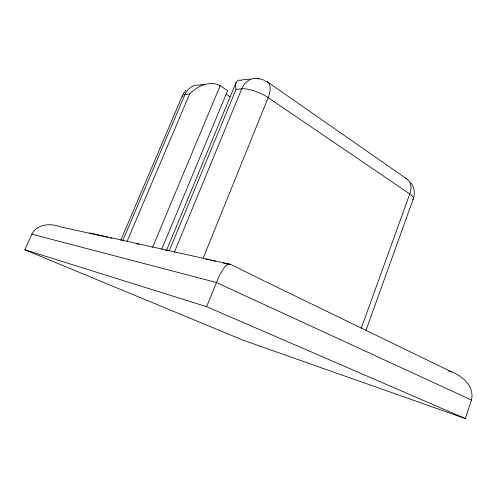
<?xml version="1.0" encoding="UTF-8"?>
<svg xmlns="http://www.w3.org/2000/svg" width="497" height="497" viewBox="0 0 497 497"><rect width="100%" height="100%" fill="white"/><g stroke="black" fill="none" stroke-linecap="round" stroke-linejoin="round"><path stroke-width="0.75" d="M107.619 237.299L59.951 226.713C50.508 222.973 36.815 224.11 31.839 234.186L24.85 249.78L243.002 340.153L465.347 418.573L471.46 400.035C474.983 385.865 460.75 374.166 448.381 370.886M365.991 330.319L413.38 198.67C415.163 193.283 414.374 187.04 410.739 182.579M361.263 328.237L409.77 193.96A17.06 11.437 -54.7 0 0 405.987 178.516M241.231 80.408C235.864 78.694 234.485 85.627 236.069 89.367L169.44 250.401M24.85 249.78L206.584 306.674L219.351 275.568L223.93 267.989L226.092 265.516L228.048 264.118L229.831 264.006L264.174 280.923M203.298 257.862L268.175 97.642A19.979 9.909 -57.2 0 0 265.485 81.11M236.013 82.626L166.545 250.351M174.248 252.501L241.753 88.808A20.091 16.016 85.4 0 1 259.272 79.011M161.662 249.357L227.62 90.678L220.134 85.745C209.84 80.042 197.16 86.254 189.68 93.939L127.002 241.492M152.61 247.27L220.134 85.745M120.802 240.281L182.343 95.791M122.759 240.548L185.002 94.399A18.072 15.171 83 0 1 200.042 85.192M183.188 94.126L185.859 90.435M200.303 84.683L203.813 84.285M241.467 79.967L249.811 79.017M189.68 93.939L185.002 94.399A18.01 5.051 23.9 0 0 182.343 96.915M236.069 89.367L241.753 88.808A19.874 6.293 22.9 0 1 268.175 97.642L409.77 193.96A17.078 4.554 19.2 0 1 412.69 199.421M257.16 78.427L260.31 78.837L264.702 80.427M89.746 232.981L228.558 263.938M110.483 237.939L111.962 238.268M122.231 240.548L123.672 240.865M136.197 243.648L139.21 244.319M165.489 250.153L168.359 250.792M205.702 259.08L208.709 259.751M210.212 260.086L215.468 261.254M223.016 262.932L230.565 264.603M31.839 234.186L216.263 282.451L471.46 400.035M206.584 306.674L465.347 418.573M264.851 281.246L311.346 303.822M312.035 304.158L417.716 355.461M418.393 355.79L451.264 371.744M226.178 94.237L230.068 96.785M267.305 81.819L406.981 179.063"/></g></svg>
